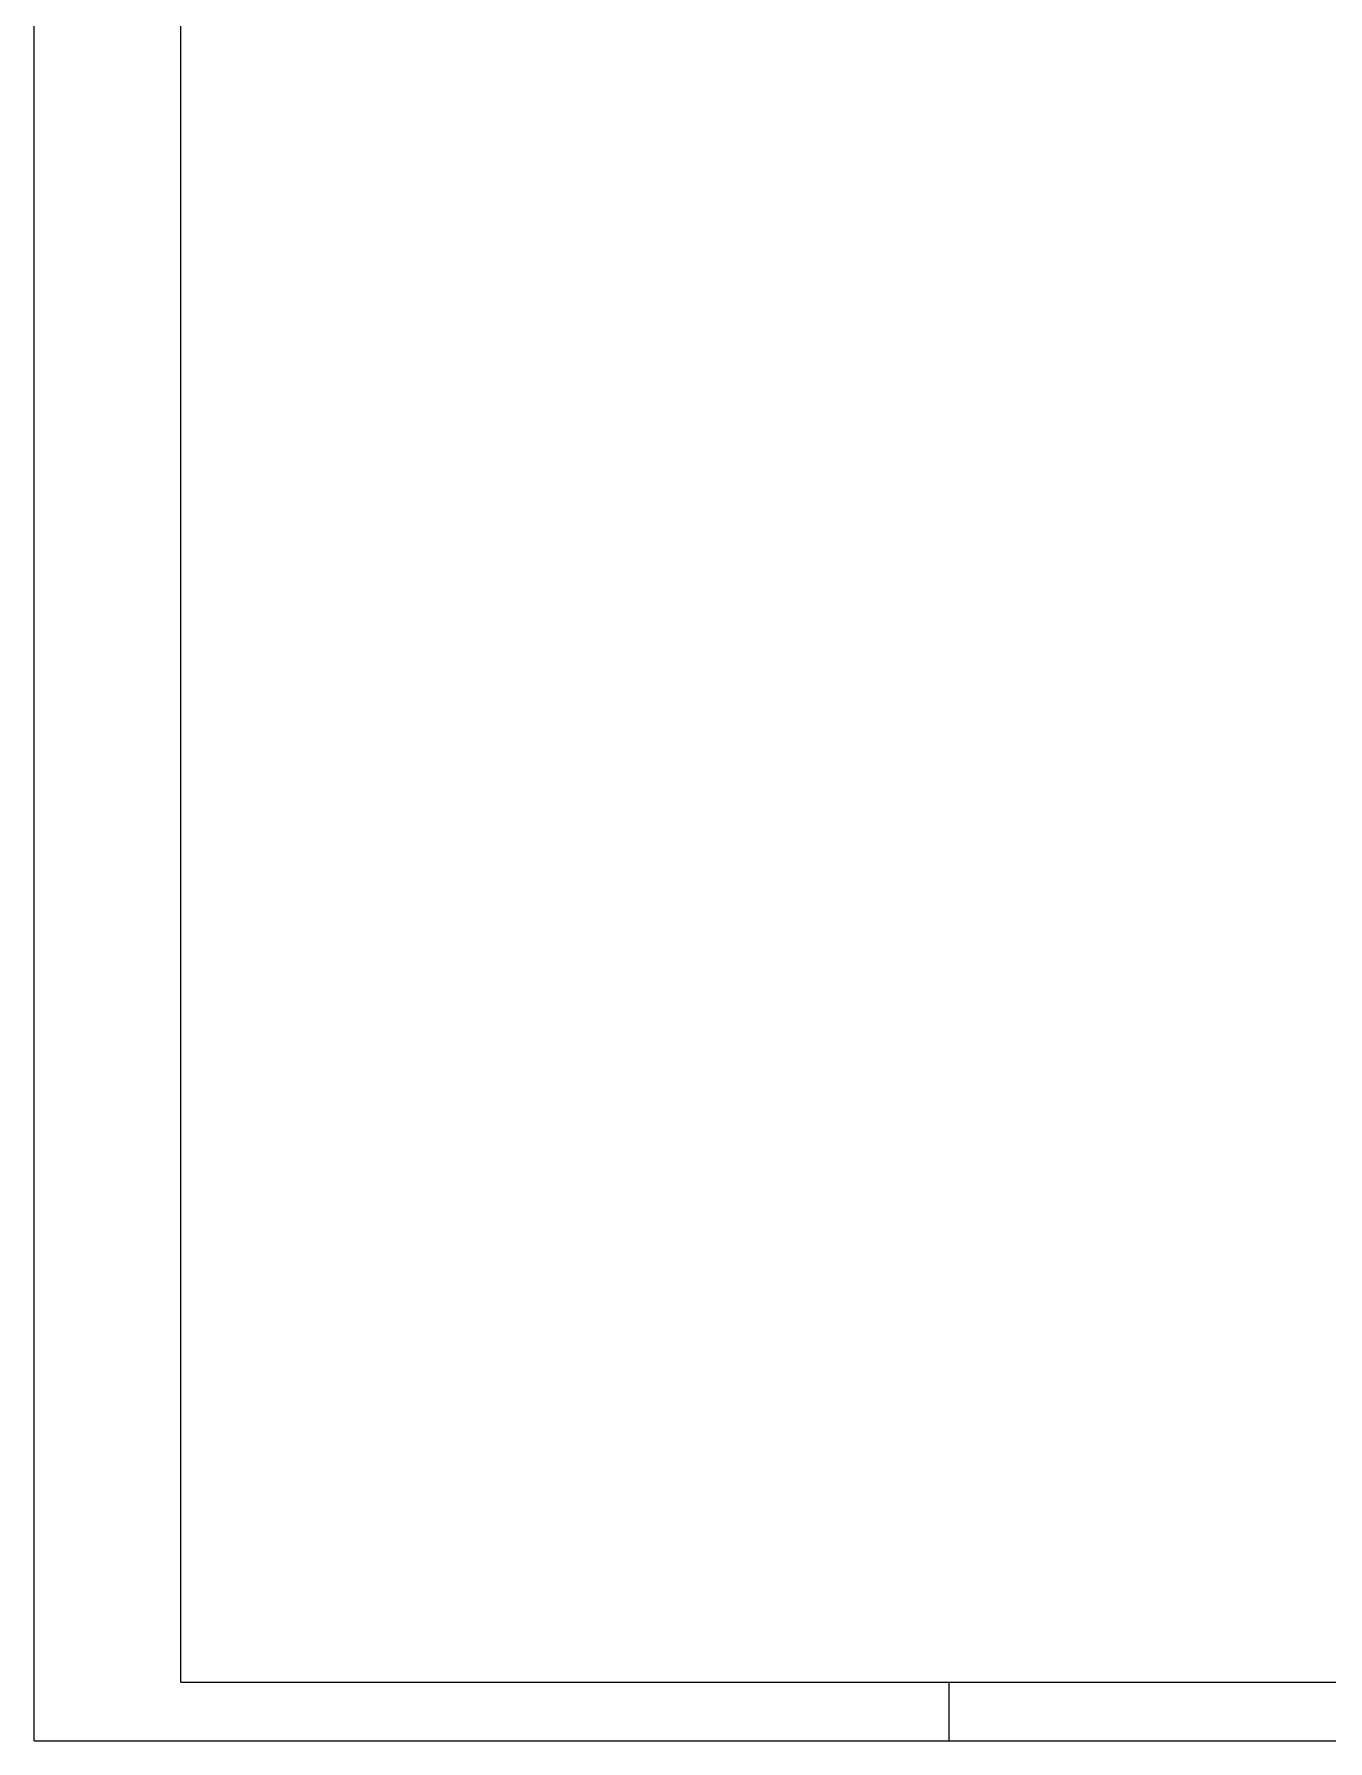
# Model space of a CAD drawing. Extents: x -1098 to 3016, y -832 to 644.
# Drawn here: x 2175.5 to 2396.1, y -832 to -540.9 of the extents above; entities that cross this region are included whole.
import ezdxf

# ---------------------------------------------------------------- set-up
doc = ezdxf.new("R2010")
doc.units = 0
doc.header["$MEASUREMENT"] = 0
doc.layers.add('MARGEXT', color=2, linetype='CONTINUOUS')
doc.layers.add('MARGINT', color=6, linetype='CONTINUOUS')

msp = doc.modelspace()

# ---------------------------------------------------------------- linework, layer by layer
at = {"layer": 'MARGEXT'}
for p, q in [((2175.5, -832), (2175.5, -238)), ((2331.5, -832), (2331.5, -822)), ((2175.5, -832), (3016.5, -832))]:
    msp.add_line(p, q, dxfattribs=at)
at = {"layer": 'MARGINT'}
for q in [(2200.5, -248), (3006.5, -822)]:
    msp.add_line((2200.5, -822), q, dxfattribs=at)

doc.saveas('drawing.dxf')
